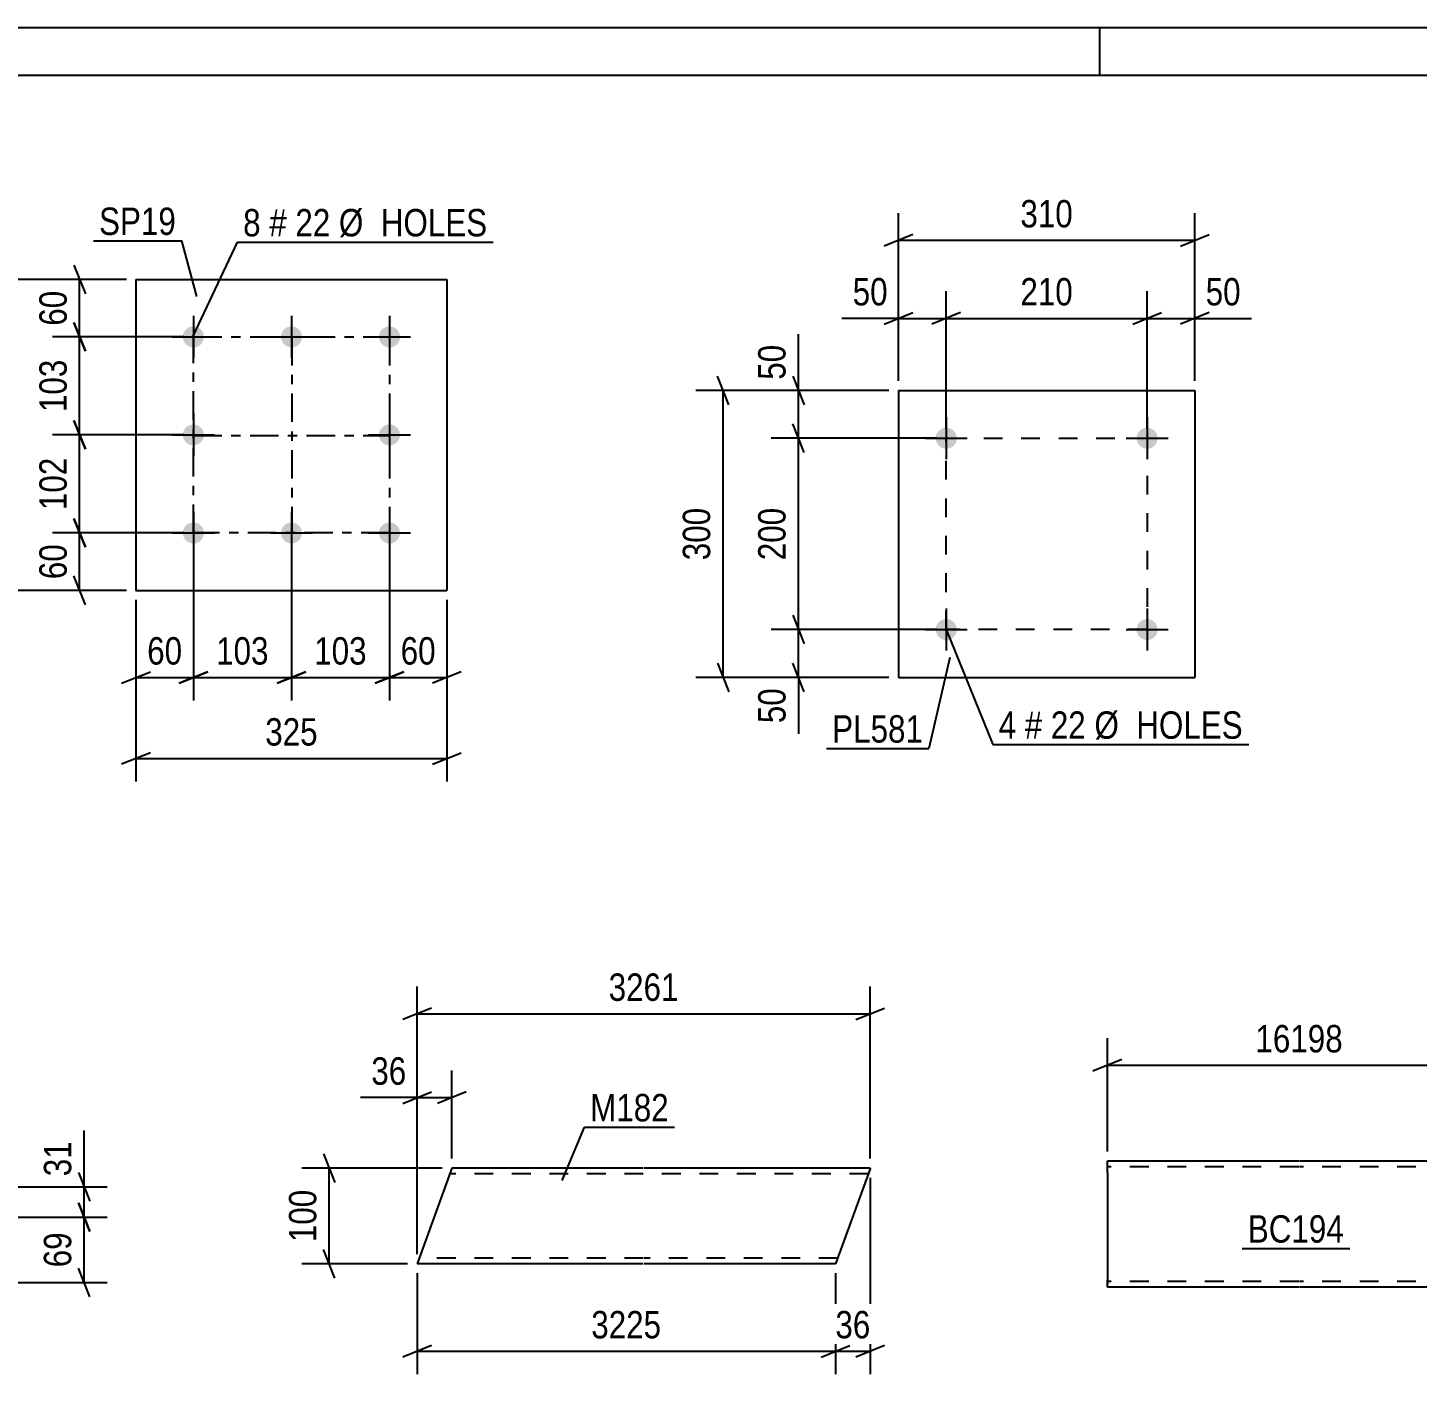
# Model space of a CAD drawing. Header units: millimetres. Extents: x 0 to 1766, y 0 to 560.
# Drawn here: x 97.9 to 243.2, y 156.2 to 297 of the extents above; entities that cross this region are included whole.
import ezdxf

# ---------------------------------------------------------------- set-up
doc = ezdxf.new("R2010")
doc.units = ezdxf.units.MM
doc.linetypes.add('DXK_LINE_DOT2', pattern=[3.9198, 1.9599, -1.9599])
doc.linetypes.add('DXK_LINE_DOT3', pattern=[5.9187, 2.979, -0.9799, 0.9799, -0.9799])
doc.styles.add('Arial Narrow', font='ARIALN.TTF', dxfattribs={"height": 0.2})

# ---------------------------------------------------------------- blocks, each defined once
blk = doc.blocks.new('Unknown-814172123-1135')
at = {"color": 5, "linetype": 'Continuous'}
for p, q in [((420, 297), (0, 297)), ((210, 292), (210, 297)), ((415, 292), (5, 292))]:
    blk.add_line(p, q, dxfattribs=at)
blk = doc.blocks.new('Part-814172123-2766 - 2750')
at = {"color": 2, "linetype": 'Continuous'}
for p, q in [((142.27, 177.77), (138.63, 167.77)), ((162.27, 177.77), (142.27, 177.77)), ((186.01, 177.77), (162.37, 177.77)), ((185.98, 177.68), (182.37, 167.77)), ((186.01, 177.77), (185.98, 177.68)), ((162.27, 167.77), (138.63, 167.77)), ((182.37, 167.77), (162.37, 167.77))]:
    blk.add_line(p, q, dxfattribs=at)
at = {"color": 7, "linetype": 'DXK_LINE_DOT2'}
for p, q in [((185.98, 177.68), (186.01, 177.77)), ((162.27, 177.17), (142.05, 177.17)), ((185.79, 177.17), (162.37, 177.17)), ((162.27, 168.37), (138.85, 168.37)), ((182.59, 168.37), (162.37, 168.37))]:
    blk.add_line(p, q, dxfattribs=at)
blk = doc.blocks.new('Part-814172123-2618 - 2612')
at = {"color": 2, "linetype": 'Continuous'}
for p, q in [((109.25, 270.68), (109.25, 238.18)), ((109.25, 270.68), (141.75, 270.68)), ((141.75, 270.68), (141.75, 238.18)), ((109.25, 238.18), (141.75, 238.18))]:
    blk.add_line(p, q, dxfattribs=at)
blk = doc.blocks.new('Bolt-814172123-2651 - 2612')
at = {"linetype": 'Continuous'}
for points in [[(115.25, 265.78, -1), (115.25, 263.58, -1)], [(125.5, 265.78, -1), (125.5, 263.58, -1)], [(135.75, 265.78, -1), (135.75, 263.58, -1)], [(115.25, 255.53, -1), (115.25, 253.33, -1)], [(135.75, 255.53, -1), (135.75, 253.33, -1)], [(115.25, 245.28, -1), (115.25, 243.08, -1)], [(125.5, 245.28, -1), (125.5, 243.08, -1)], [(135.75, 245.28, -1), (135.75, 243.08, -1)]]:
    blk.add_hatch(color=1, dxfattribs=at).paths.add_polyline_path(points)
at = {"color": 1, "linetype": 'Continuous'}
for p, q in [((115.25, 266.88), (115.25, 262.48)), ((125.5, 266.88), (125.5, 262.48)), ((135.75, 266.88), (135.75, 262.48)), ((113.05, 264.68), (117.45, 264.68)), ((123.3, 264.68), (127.7, 264.68)), ((133.55, 264.68), (137.95, 264.68)), ((115.25, 256.63), (115.25, 252.23)), ((135.75, 256.63), (135.75, 252.23)), ((113.05, 254.43), (117.45, 254.43)), ((133.55, 254.43), (137.95, 254.43)), ((115.25, 246.38), (115.25, 241.98)), ((125.5, 246.38), (125.5, 241.98)), ((135.75, 246.38), (135.75, 241.98)), ((113.05, 244.18), (117.45, 244.18)), ((123.3, 244.18), (127.7, 244.18)), ((133.55, 244.18), (137.95, 244.18))]:
    blk.add_line(p, q, dxfattribs=at)
blk = doc.blocks.new('Part-814172123-2216 - 2210')
at = {"color": 2, "linetype": 'Continuous'}
for p, q in [((210.79, 177.32), (210.79, 178.52)), ((210.79, 178.52), (230.79, 178.52)), ((210.79, 177.32), (210.79, 166.06)), ((230.89, 178.52), (250.89, 178.52)), ((250.89, 178.52), (250.89, 178.42)), ((250.89, 178.42), (250.89, 177.32)), ((250.89, 177.32), (250.89, 165.32)), ((210.79, 165.41), (210.79, 166.06)), ((210.79, 165.32), (210.79, 165.41)), ((230.79, 165.32), (210.79, 165.32)), ((250.89, 165.32), (230.89, 165.32))]:
    blk.add_line(p, q, dxfattribs=at)
at = {"color": 7, "linetype": 'DXK_LINE_DOT2'}
for p, q in [((230.79, 177.92), (210.79, 177.92)), ((250.89, 177.92), (230.89, 177.92)), ((250.89, 178.16), (250.89, 177.32)), ((210.79, 166.06), (210.79, 165.67)), ((210.79, 165.92), (210.79, 165.96)), ((230.79, 165.92), (210.79, 165.92)), ((250.89, 165.92), (230.89, 165.92)), ((250.89, 165.96), (250.89, 166.06)), ((250.89, 165.92), (250.89, 165.96)), ((250.89, 165.92), (250.89, 165.96))]:
    blk.add_line(p, q, dxfattribs=at)
blk = doc.blocks.new('Bolt-814172123-1301 - 1267')
at = {"linetype": 'Continuous'}
for points in [[(195.05, 254.08, -1), (192.85, 254.08, -1)], [(216.05, 254.08, -1), (213.85, 254.08, -1)]]:
    blk.add_hatch(color=1, dxfattribs=at).paths.add_polyline_path(points)
at = {"color": 1, "linetype": 'Continuous'}
for p, q in [((193.95, 256.28), (193.95, 251.88)), ((214.95, 256.28), (214.95, 251.88)), ((191.75, 254.08), (196.15, 254.08)), ((212.75, 254.08), (217.15, 254.08))]:
    blk.add_line(p, q, dxfattribs=at)
blk = doc.blocks.new('Bolt-814172123-1306 - 1267')
at = {"linetype": 'Continuous'}
for points in [[(195.05, 234.08, -1), (192.85, 234.08, -1)], [(216.05, 234.08, -1), (213.85, 234.08, -1)]]:
    blk.add_hatch(color=1, dxfattribs=at).paths.add_polyline_path(points)
at = {"color": 1, "linetype": 'Continuous'}
for p, q in [((193.95, 236.28), (193.95, 231.88)), ((214.95, 236.28), (214.95, 231.88)), ((191.75, 234.08), (196.15, 234.08)), ((212.75, 234.08), (217.15, 234.08))]:
    blk.add_line(p, q, dxfattribs=at)
blk = doc.blocks.new('Part-814172123-1321 - 1267')
at = {"color": 2, "linetype": 'Continuous'}
for p, q in [((188.95, 259.07), (188.95, 229.07)), ((188.95, 259.07), (219.95, 259.07)), ((219.95, 259.07), (219.95, 229.07)), ((188.95, 229.07), (219.95, 229.07))]:
    blk.add_line(p, q, dxfattribs=at)
blk = doc.blocks.new('Rectangle-814172123-2738 - 2612')
at = {"color": 1, "linetype": 'DXK_LINE_DOT3'}
blk.add_lwpolyline([(115.25, 264.68), (135.75, 264.68), (135.75, 244.18), (115.25, 244.18), (115.25, 264.68)], close=True, dxfattribs=at)
blk = doc.blocks.new('Rectangle-814172123-11330 - 1267')
at = {"color": 1, "linetype": 'DXK_LINE_DOT2'}
blk.add_lwpolyline([(193.95, 254.08), (214.95, 254.08), (214.95, 234.08), (193.95, 234.08), (193.95, 254.08)], close=True, dxfattribs=at)
blk = doc.blocks.new('Line-814172123-2731 - 2612')
at = {"color": 1, "linetype": 'DXK_LINE_DOT3'}
blk.add_line((125.55, 264.68), (125.55, 244.18), dxfattribs=at)
blk = doc.blocks.new('Line-814172123-2724 - 2612')
at = {"color": 1, "linetype": 'DXK_LINE_DOT3'}
blk.add_line((115.25, 254.38), (135.75, 254.38), dxfattribs=at)
blk = doc.blocks.new('StraightDimension-814172123-2780 - 2750')
at = {"color": 7, "linetype": 'Continuous'}
for p, q in [((138.63, 168.77), (138.63, 187.99)), ((142.27, 178.77), (142.27, 187.99)), ((138.63, 185.14), (132.73, 185.14)), ((138.63, 185.14), (132.73, 185.14)), ((137.13, 184.54), (140.13, 185.74)), ((138.63, 185.14), (142.27, 185.14)), ((143.77, 185.74), (140.77, 184.54))]:
    blk.add_line(p, q, dxfattribs=at)
at = {"color": 0}
blk.add_wipeout([(138.11, 185.89), (138.11, 190.09), (133.25, 190.09), (133.25, 185.89)], dxfattribs=at)
at = {"color": 3, "style": 'Arial Narrow'}
blk.add_text('36', height=2.863, dxfattribs=at).set_placement((133.85, 186.49))
blk = doc.blocks.new('StraightDimension-814172123-2817 - 2750')
at = {"color": 7, "linetype": 'Continuous'}
for p, q in [((138.63, 166.77), (138.63, 156.22)), ((182.37, 166.77), (182.37, 156.22)), ((140.13, 159.22), (137.13, 158.02)), ((138.63, 158.62), (182.37, 158.62)), ((180.87, 158.02), (183.87, 159.22))]:
    blk.add_line(p, q, dxfattribs=at)
at = {"color": 0}
blk.add_wipeout([(164.76, 159.37), (164.76, 163.57), (156.24, 163.57), (156.24, 159.37)], dxfattribs=at)
at = {"color": 3, "style": 'Arial Narrow'}
blk.add_text('3225', height=2.863, dxfattribs=at).set_placement((156.84, 159.97))
blk = doc.blocks.new('StraightDimension-814172123-2769 - 2750')
at = {"color": 7, "linetype": 'Continuous'}
for p, q in [((138.63, 168.77), (138.63, 196.76)), ((186.01, 178.77), (186.01, 196.76)), ((140.13, 194.51), (137.13, 193.31)), ((138.63, 193.91), (186.01, 193.91)), ((184.51, 193.31), (187.51, 194.51))]:
    blk.add_line(p, q, dxfattribs=at)
at = {"color": 0}
blk.add_wipeout([(166.58, 194.66), (166.58, 198.86), (158.06, 198.86), (158.06, 194.66)], dxfattribs=at)
at = {"color": 3, "style": 'Arial Narrow'}
blk.add_text('3261', height=2.863, dxfattribs=at).set_placement((158.66, 195.26))
blk = doc.blocks.new('StraightDimension-814172123-2805 - 2750')
at = {"color": 7, "linetype": 'Continuous'}
for p, q in [((186.01, 176.77), (186.01, 156.22)), ((182.37, 166.77), (182.37, 156.22)), ((180.87, 158.02), (183.87, 159.22)), ((182.37, 158.62), (186.01, 158.62)), ((187.51, 159.22), (184.51, 158.02))]:
    blk.add_line(p, q, dxfattribs=at)
at = {"color": 0}
blk.add_wipeout([(186.62, 159.37), (186.62, 163.57), (181.76, 163.57), (181.76, 159.37)], dxfattribs=at)
at = {"color": 3, "style": 'Arial Narrow'}
blk.add_text('36', height=2.863, dxfattribs=at).set_placement((182.36, 159.97))
blk = doc.blocks.new('StraightDimension-814172123-11783 - 2750')
at = {"color": 7, "linetype": 'Continuous'}
for p, q in [((128.85, 179.27), (130.05, 176.27)), ((141.27, 177.77), (126.6, 177.77)), ((129.45, 167.77), (129.45, 177.77)), ((130.05, 166.27), (128.85, 169.27)), ((137.63, 167.77), (126.6, 167.77))]:
    blk.add_line(p, q, dxfattribs=at)
at = {"color": 0}
blk.add_wipeout([(128.69, 176.11), (124.49, 176.11), (124.49, 169.43), (128.69, 169.43)], dxfattribs=at)
at = {"color": 3, "style": 'Arial Narrow'}
blk.add_text('100', height=2.863, rotation=90.0002, dxfattribs=at).set_placement((128.1, 170.03))
blk = doc.blocks.new('StraightDimension-814172123-11653 - 1662')
at = {"color": 7, "linetype": 'Continuous'}
for p, q in [((103.83, 175.8), (103.83, 181.7)), ((103.83, 175.8), (103.83, 181.7)), ((103.23, 177.3), (104.43, 174.3)), ((91.58, 175.8), (106.23, 175.8)), ((103.83, 172.65), (103.83, 175.8)), ((104.43, 171.15), (103.23, 174.15)), ((92.56, 172.65), (106.23, 172.65))]:
    blk.add_line(p, q, dxfattribs=at)
at = {"color": 0}
blk.add_wipeout([(103.08, 181.18), (98.88, 181.18), (98.88, 176.32), (103.08, 176.32)], dxfattribs=at)
at = {"color": 3, "style": 'Arial Narrow'}
blk.add_text('31', height=2.863, rotation=90.0002, dxfattribs=at).set_placement((102.48, 176.92))
blk = doc.blocks.new('StraightDimension-814172123-11654 - 1662')
at = {"color": 7, "linetype": 'Continuous'}
for p, q in [((103.23, 174.15), (104.43, 171.15)), ((92.56, 172.65), (106.23, 172.65)), ((103.83, 165.8), (103.83, 172.65)), ((104.43, 164.3), (103.23, 167.3)), ((83.57, 165.8), (106.23, 165.8))]:
    blk.add_line(p, q, dxfattribs=at)
at = {"color": 0}
blk.add_wipeout([(103.08, 171.65), (98.88, 171.65), (98.88, 166.8), (103.08, 166.8)], dxfattribs=at)
at = {"color": 3, "style": 'Arial Narrow'}
blk.add_text('69', height=2.863, rotation=90.0002, dxfattribs=at).set_placement((102.48, 167.4))
blk = doc.blocks.new('StraightDimension-814172123-2678 - 2612')
at = {"color": 7, "linetype": 'Continuous'}
for p, q in [((109.25, 237.18), (109.25, 218.2)), ((141.75, 237.18), (141.75, 218.2)), ((110.75, 221.2), (107.75, 220)), ((140.25, 220), (143.25, 221.2)), ((109.25, 220.6), (141.75, 220.6))]:
    blk.add_line(p, q, dxfattribs=at)
at = {"color": 0}
blk.add_wipeout([(128.84, 221.35), (128.84, 225.55), (122.16, 225.55), (122.16, 221.35)], dxfattribs=at)
at = {"color": 3, "style": 'Arial Narrow'}
blk.add_text('325', height=2.863, dxfattribs=at).set_placement((122.76, 221.95))
blk = doc.blocks.new('StraightDimension-814172123-2667 - 2612')
at = {"color": 7, "linetype": 'Continuous'}
for p, q in [((102.76, 245.68), (103.96, 242.68)), ((114.25, 244.18), (100.51, 244.18)), ((103.36, 238.18), (103.36, 244.18)), ((103.96, 236.68), (102.76, 239.68)), ((108.25, 238.18), (100.51, 238.18))]:
    blk.add_line(p, q, dxfattribs=at)
at = {"color": 0}
blk.add_wipeout([(102.61, 243.61), (98.41, 243.61), (98.41, 238.75), (102.61, 238.75)], dxfattribs=at)
at = {"color": 3, "style": 'Arial Narrow'}
blk.add_text('60', height=2.863, rotation=90.0002, dxfattribs=at).set_placement((102.01, 239.35))
blk = doc.blocks.new('StraightDimension-814172123-2653 - 2612')
at = {"color": 7, "linetype": 'Continuous'}
for p, q in [((102.76, 266.18), (103.96, 263.18)), ((114.25, 264.68), (100.51, 264.68)), ((103.36, 254.43), (103.36, 264.68)), ((103.96, 252.93), (102.76, 255.93)), ((114.25, 254.43), (100.51, 254.43))]:
    blk.add_line(p, q, dxfattribs=at)
at = {"color": 0}
blk.add_wipeout([(102.61, 262.9), (98.41, 262.9), (98.41, 256.22), (102.61, 256.22)], dxfattribs=at)
at = {"color": 3, "style": 'Arial Narrow'}
blk.add_text('103', height=2.863, rotation=90.0002, dxfattribs=at).set_placement((102.01, 256.82))
blk = doc.blocks.new('StraightDimension-814172123-2655 - 2612')
at = {"color": 7, "linetype": 'Continuous'}
for p, q in [((102.76, 255.93), (103.96, 252.93)), ((114.25, 254.43), (100.51, 254.43)), ((103.36, 244.18), (103.36, 254.43)), ((103.96, 242.68), (102.76, 245.68)), ((114.25, 244.18), (100.51, 244.18))]:
    blk.add_line(p, q, dxfattribs=at)
at = {"color": 0}
blk.add_wipeout([(102.61, 252.65), (98.41, 252.65), (98.41, 245.97), (102.61, 245.97)], dxfattribs=at)
at = {"color": 3, "style": 'Arial Narrow'}
blk.add_text('102', height=2.863, rotation=90.0002, dxfattribs=at).set_placement((102.01, 246.57))
blk = doc.blocks.new('StraightDimension-814172123-2657 - 2612')
at = {"color": 7, "linetype": 'Continuous'}
for p, q in [((102.76, 272.18), (103.96, 269.18)), ((108.25, 270.68), (100.51, 270.68)), ((103.36, 264.68), (103.36, 270.68)), ((103.96, 263.18), (102.76, 266.18)), ((114.25, 264.68), (100.51, 264.68))]:
    blk.add_line(p, q, dxfattribs=at)
at = {"color": 0}
blk.add_wipeout([(102.61, 270.11), (98.41, 270.11), (98.41, 265.25), (102.61, 265.25)], dxfattribs=at)
at = {"color": 3, "style": 'Arial Narrow'}
blk.add_text('60', height=2.863, rotation=90.0002, dxfattribs=at).set_placement((102.01, 265.85))
blk = doc.blocks.new('StraightDimension-814172123-2689 - 2612')
at = {"color": 7, "linetype": 'Continuous'}
for p, q in [((125.5, 243.18), (125.5, 226.67)), ((135.75, 243.18), (135.75, 226.67)), ((124, 228.47), (127, 229.67)), ((137.25, 229.67), (134.25, 228.47)), ((125.5, 229.07), (135.75, 229.07))]:
    blk.add_line(p, q, dxfattribs=at)
at = {"color": 0}
blk.add_wipeout([(133.96, 229.82), (133.96, 234.02), (127.28, 234.02), (127.28, 229.82)], dxfattribs=at)
at = {"color": 3, "style": 'Arial Narrow'}
blk.add_text('103', height=2.863, dxfattribs=at).set_placement((127.88, 230.42))
blk = doc.blocks.new('StraightDimension-814172123-2691 - 2612')
at = {"color": 7, "linetype": 'Continuous'}
for p, q in [((115.25, 243.18), (115.25, 226.67)), ((125.5, 243.18), (125.5, 226.67)), ((113.75, 228.47), (116.75, 229.67)), ((127, 229.67), (124, 228.47)), ((115.25, 229.07), (125.5, 229.07))]:
    blk.add_line(p, q, dxfattribs=at)
at = {"color": 0}
blk.add_wipeout([(123.71, 229.82), (123.71, 234.02), (117.03, 234.02), (117.03, 229.82)], dxfattribs=at)
at = {"color": 3, "style": 'Arial Narrow'}
blk.add_text('103', height=2.863, dxfattribs=at).set_placement((117.63, 230.42))
blk = doc.blocks.new('StraightDimension-814172123-2693 - 2612')
at = {"color": 7, "linetype": 'Continuous'}
for p, q in [((135.75, 243.18), (135.75, 226.67)), ((141.75, 237.18), (141.75, 226.67)), ((134.25, 228.47), (137.25, 229.67)), ((143.25, 229.67), (140.25, 228.47)), ((135.75, 229.07), (141.75, 229.07))]:
    blk.add_line(p, q, dxfattribs=at)
at = {"color": 0}
blk.add_wipeout([(141.18, 229.82), (141.18, 234.02), (136.32, 234.02), (136.32, 229.82)], dxfattribs=at)
at = {"color": 3, "style": 'Arial Narrow'}
blk.add_text('60', height=2.863, dxfattribs=at).set_placement((136.92, 230.42))
blk = doc.blocks.new('StraightDimension-814172123-2703 - 2612')
at = {"color": 7, "linetype": 'Continuous'}
for p, q in [((115.25, 243.18), (115.25, 226.67)), ((109.25, 237.18), (109.25, 226.67)), ((107.75, 228.47), (110.75, 229.67)), ((116.75, 229.67), (113.75, 228.47)), ((109.25, 229.07), (115.25, 229.07))]:
    blk.add_line(p, q, dxfattribs=at)
at = {"color": 0}
blk.add_wipeout([(114.68, 229.82), (114.68, 234.02), (109.82, 234.02), (109.82, 229.82)], dxfattribs=at)
at = {"color": 3, "style": 'Arial Narrow'}
blk.add_text('60', height=2.863, dxfattribs=at).set_placement((110.42, 230.42))
blk = doc.blocks.new('StraightDimension-814172123-2714 - 2612')
at = {"color": 7, "linetype": 'Continuous'}
for p, q in [((95.49, 269.18), (94.29, 272.18)), ((108.25, 270.68), (92.04, 270.68)), ((94.89, 238.18), (94.89, 270.68)), ((94.29, 239.68), (95.49, 236.68)), ((108.25, 238.18), (92.04, 238.18))]:
    blk.add_line(p, q, dxfattribs=at)
at = {"color": 0}
blk.add_wipeout([(94.14, 257.77), (89.94, 257.77), (89.94, 251.09), (94.14, 251.09)], dxfattribs=at)
at = {"color": 3, "style": 'Arial Narrow'}
blk.add_text('325', height=2.863, rotation=90.0002, dxfattribs=at).set_placement((93.54, 251.69))
blk = doc.blocks.new('StraightDimension-814172123-2293 - 2210')
at = {"color": 7, "linetype": 'Continuous'}
for p, q in [((210.79, 179.52), (210.79, 191.37)), ((250.89, 179.52), (250.89, 191.37)), ((212.29, 189.12), (209.29, 187.92)), ((249.39, 187.92), (252.39, 189.12)), ((210.79, 188.52), (250.89, 188.52))]:
    blk.add_line(p, q, dxfattribs=at)
at = {"color": 0}
blk.add_wipeout([(236.01, 189.27), (236.01, 193.47), (225.67, 193.47), (225.67, 189.27)], dxfattribs=at)
at = {"color": 3, "style": 'Arial Narrow'}
blk.add_text('16198', height=2.863, dxfattribs=at).set_placement((226.27, 189.87))
blk = doc.blocks.new('StraightDimension-814172123-11286 - 1267')
at = {"color": 7, "linetype": 'Continuous'}
for p, q in [((188.95, 260.07), (188.95, 269.47)), ((193.95, 255.08), (193.95, 269.47)), ((188.95, 266.62), (183.04, 266.62)), ((188.95, 266.62), (183.04, 266.62)), ((187.45, 266.02), (190.45, 267.22)), ((188.95, 266.62), (193.95, 266.62)), ((195.45, 267.22), (192.45, 266.02))]:
    blk.add_line(p, q, dxfattribs=at)
at = {"color": 0}
blk.add_wipeout([(188.42, 267.37), (188.42, 271.57), (183.57, 271.57), (183.57, 267.37)], dxfattribs=at)
at = {"color": 3, "style": 'Arial Narrow'}
blk.add_text('50', height=2.863, dxfattribs=at).set_placement((184.17, 267.97))
blk = doc.blocks.new('StraightDimension-814172123-1323 - 1267')
at = {"color": 7, "linetype": 'Continuous'}
for p, q in [((188.95, 260.07), (188.95, 277.63)), ((219.95, 260.07), (219.95, 277.63)), ((190.45, 275.38), (187.45, 274.18)), ((188.95, 274.78), (219.95, 274.78)), ((218.45, 274.18), (221.45, 275.38))]:
    blk.add_line(p, q, dxfattribs=at)
at = {"color": 0}
blk.add_wipeout([(207.79, 275.53), (207.79, 279.73), (201.1, 279.73), (201.1, 275.53)], dxfattribs=at)
at = {"color": 3, "style": 'Arial Narrow'}
blk.add_text('310', height=2.863, dxfattribs=at).set_placement((201.7, 276.13))
blk = doc.blocks.new('StraightDimension-814172123-1380 - 1267')
at = {"color": 7, "linetype": 'Continuous'}
for p, q in [((171.22, 257.57), (170.02, 260.57)), ((187.95, 259.07), (167.77, 259.07)), ((170.62, 229.07), (170.62, 259.07)), ((170.02, 230.57), (171.22, 227.57)), ((187.95, 229.07), (167.77, 229.07))]:
    blk.add_line(p, q, dxfattribs=at)
at = {"color": 0}
blk.add_wipeout([(169.87, 247.42), (165.67, 247.42), (165.67, 240.73), (169.87, 240.73)], dxfattribs=at)
at = {"color": 3, "style": 'Arial Narrow'}
blk.add_text('300', height=2.863, rotation=90.0002, dxfattribs=at).set_placement((169.27, 241.33))
blk = doc.blocks.new('StraightDimension-814172123-1391 - 1267')
at = {"color": 7, "linetype": 'Continuous'}
for p, q in [((178.5, 259.07), (178.5, 264.98)), ((178.5, 259.07), (178.5, 264.98)), ((177.9, 260.57), (179.1, 257.57)), ((187.95, 259.07), (175.65, 259.07)), ((178.5, 254.08), (178.5, 259.07)), ((179.1, 252.58), (177.9, 255.58)), ((192.95, 254.08), (175.65, 254.08))]:
    blk.add_line(p, q, dxfattribs=at)
at = {"color": 0}
blk.add_wipeout([(177.75, 264.46), (173.55, 264.46), (173.55, 259.6), (177.75, 259.6)], dxfattribs=at)
at = {"color": 3, "style": 'Arial Narrow'}
blk.add_text('50', height=2.863, rotation=90.0002, dxfattribs=at).set_placement((177.15, 260.2))
blk = doc.blocks.new('StraightDimension-814172123-1404 - 1267')
at = {"color": 7, "linetype": 'Continuous'}
for p, q in [((179.1, 252.58), (177.9, 255.58)), ((192.95, 254.08), (175.65, 254.08)), ((178.5, 234.08), (178.5, 254.08)), ((177.9, 235.58), (179.1, 232.58)), ((192.95, 234.08), (175.65, 234.08))]:
    blk.add_line(p, q, dxfattribs=at)
at = {"color": 0}
blk.add_wipeout([(177.75, 247.42), (173.55, 247.42), (173.55, 240.73), (177.75, 240.73)], dxfattribs=at)
at = {"color": 3, "style": 'Arial Narrow'}
blk.add_text('200', height=2.863, rotation=90.0002, dxfattribs=at).set_placement((177.15, 241.33))
blk = doc.blocks.new('StraightDimension-814172123-1420 - 1267')
at = {"color": 7, "linetype": 'Continuous'}
for p, q in [((177.9, 235.58), (179.1, 232.58)), ((192.95, 234.08), (175.65, 234.08)), ((178.5, 229.07), (178.5, 234.08)), ((179.1, 227.57), (177.9, 230.57)), ((187.95, 229.07), (175.65, 229.07)), ((178.5, 229.07), (178.5, 223.17)), ((178.5, 229.07), (178.5, 223.17))]:
    blk.add_line(p, q, dxfattribs=at)
at = {"color": 0}
blk.add_wipeout([(177.75, 228.55), (173.55, 228.55), (173.55, 223.69), (177.75, 223.69)], dxfattribs=at)
at = {"color": 3, "style": 'Arial Narrow'}
blk.add_text('50', height=2.863, rotation=90.0002, dxfattribs=at).set_placement((177.15, 224.29))
blk = doc.blocks.new('StraightDimension-814172123-11284 - 1267')
at = {"color": 7, "linetype": 'Continuous'}
for p, q in [((214.95, 255.08), (214.95, 269.47)), ((219.95, 260.07), (219.95, 269.47)), ((213.45, 266.02), (216.45, 267.22)), ((214.95, 266.62), (219.95, 266.62)), ((221.45, 267.22), (218.45, 266.02)), ((219.95, 266.62), (225.85, 266.62)), ((219.95, 266.62), (225.85, 266.62))]:
    blk.add_line(p, q, dxfattribs=at)
at = {"color": 0}
blk.add_wipeout([(225.33, 267.37), (225.33, 271.57), (220.47, 271.57), (220.47, 267.37)], dxfattribs=at)
at = {"color": 3, "style": 'Arial Narrow'}
blk.add_text('50', height=2.863, dxfattribs=at).set_placement((221.07, 267.97))
blk = doc.blocks.new('StraightDimension-814172123-11285 - 1267')
at = {"color": 7, "linetype": 'Continuous'}
for p, q in [((193.95, 255.08), (193.95, 269.47)), ((214.95, 255.08), (214.95, 269.47)), ((195.45, 267.22), (192.45, 266.02)), ((193.95, 266.62), (214.95, 266.62)), ((213.45, 266.02), (216.45, 267.22))]:
    blk.add_line(p, q, dxfattribs=at)
at = {"color": 0}
blk.add_wipeout([(207.79, 267.37), (207.79, 271.57), (201.1, 271.57), (201.1, 267.37)], dxfattribs=at)
at = {"color": 3, "style": 'Arial Narrow'}
blk.add_text('210', height=2.863, dxfattribs=at).set_placement((201.7, 267.97))
blk = doc.blocks.new('Mark-814172123-2762 - 2750')
at = {"color": 0}
blk.add_wipeout([(164.95, 182.66), (164.95, 185.66), (156.73, 185.66), (156.73, 182.66)], dxfattribs=at)
blk.add_wipeout([(164.95, 182.66), (164.95, 185.66), (156.73, 185.66), (156.73, 182.66)], dxfattribs=at)
at = {"color": 30, "linetype": 'Continuous'}
for p, q in [((153.79, 176.48), (156.13, 182.06)), ((156.13, 182.06), (165.55, 182.06))]:
    blk.add_line(p, q, dxfattribs=at)
at = {"color": 3, "style": 'Arial Narrow'}
blk.add_text('M182', height=2.863, dxfattribs=at).set_placement((156.73, 182.66))
blk = doc.blocks.new('Mark-814172123-2614 - 2612')
at = {"color": 0}
blk.add_wipeout([(113.43, 275.34), (113.43, 278.34), (105.39, 278.34), (105.39, 275.34)], dxfattribs=at)
blk.add_wipeout([(113.43, 275.34), (113.43, 278.34), (105.39, 278.34), (105.39, 275.34)], dxfattribs=at)
at = {"color": 30, "linetype": 'Continuous'}
for p in [(104.79, 274.74), (115.6, 268.92)]:
    blk.add_line(p, (114.03, 274.74), dxfattribs=at)
at = {"color": 3, "style": 'Arial Narrow'}
blk.add_text('SP19', height=2.863, dxfattribs=at).set_placement((105.39, 275.34))
blk = doc.blocks.new('Mark-814172123-2647 - 2612')
at = {"color": 0}
for points in [[(122.28, 275.19), (122.28, 278.19), (120.45, 278.19), (120.45, 275.19)], [(125.01, 275.19), (125.01, 278.19), (123.18, 278.19), (123.18, 275.19)], [(129.56, 275.19), (129.56, 278.19), (125.91, 278.19), (125.91, 275.19)], [(145.99, 275.19), (145.99, 278.19), (130.46, 278.19), (130.46, 275.19)]]:
    blk.add_wipeout(points, dxfattribs=at)
for points in [[(122.28, 275.19), (122.28, 278.19), (120.45, 278.19), (120.45, 275.19)], [(125.01, 275.19), (125.01, 278.19), (123.18, 278.19), (123.18, 275.19)], [(129.56, 275.19), (129.56, 278.19), (125.91, 278.19), (125.91, 275.19)], [(145.99, 275.19), (145.99, 278.19), (130.46, 278.19), (130.46, 275.19)]]:
    blk.add_wipeout(points, dxfattribs=at)
at = {"color": 7, "linetype": 'Continuous'}
for p, q in [((115.23, 264.74), (119.85, 274.59)), ((119.85, 274.59), (146.59, 274.59))]:
    blk.add_line(p, q, dxfattribs=at)
at = {"color": 3, "style": 'Arial Narrow'}
for s, height, p in [('8', 2.86, (120.45, 275.19)), ('#', 2.86, (123.18, 275.19)), ('22', 2.863, (125.91, 275.19)), ('Ø  HOLES', 2.863, (130.46, 275.19))]:
    blk.add_text(s, height=height, dxfattribs=at).set_placement(p)
blk = doc.blocks.new('Mark-814172123-2214 - 2210')
at = {"color": 0}
blk.add_wipeout([(235.53, 169.98), (235.53, 172.98), (225.48, 172.98), (225.48, 169.98)], dxfattribs=at)
blk.add_wipeout([(235.53, 169.98), (235.53, 172.98), (225.48, 172.98), (225.48, 169.98)], dxfattribs=at)
at = {"color": 30, "linetype": 'Continuous'}
blk.add_line((224.88, 169.38), (236.13, 169.38), dxfattribs=at)
at = {"color": 3, "style": 'Arial Narrow'}
blk.add_text('BC194', height=2.863, dxfattribs=at).set_placement((225.48, 169.98))
blk = doc.blocks.new('Mark-814172123-1317 - 1267')
at = {"color": 0}
blk.add_wipeout([(191.54, 222.26), (191.54, 225.26), (182.03, 225.26), (182.03, 222.26)], dxfattribs=at)
blk.add_wipeout([(191.54, 222.26), (191.54, 225.26), (182.03, 225.26), (182.03, 222.26)], dxfattribs=at)
at = {"color": 30, "linetype": 'Continuous'}
for p in [(194.34, 231.16), (181.43, 221.66)]:
    blk.add_line(p, (192.14, 221.66), dxfattribs=at)
at = {"color": 3, "style": 'Arial Narrow'}
blk.add_text('PL581', height=2.863, dxfattribs=at).set_placement((182.03, 222.26))
blk = doc.blocks.new('MarkSet-814172123-11198 - 1267')
at = {"color": 0}
for points in [[(201.26, 222.66), (201.26, 225.66), (199.43, 225.66), (199.43, 222.66)], [(203.98, 222.66), (203.98, 225.66), (202.16, 225.66), (202.16, 222.66)], [(208.54, 222.66), (208.54, 225.66), (204.88, 225.66), (204.88, 222.66)], [(224.97, 222.66), (224.97, 225.66), (209.44, 225.66), (209.44, 222.66)]]:
    blk.add_wipeout(points, dxfattribs=at)
for points in [[(201.26, 222.66), (201.26, 225.66), (199.43, 225.66), (199.43, 222.66)], [(203.98, 222.66), (203.98, 225.66), (202.16, 225.66), (202.16, 222.66)], [(208.54, 222.66), (208.54, 225.66), (204.88, 225.66), (204.88, 222.66)], [(224.97, 222.66), (224.97, 225.66), (209.44, 225.66), (209.44, 222.66)]]:
    blk.add_wipeout(points, dxfattribs=at)
at = {"color": 7, "linetype": 'Continuous'}
for p, q in [((193.95, 234.08), (198.83, 222.06)), ((198.83, 222.06), (225.57, 222.06))]:
    blk.add_line(p, q, dxfattribs=at)
at = {"color": 3, "style": 'Arial Narrow'}
for s, height, p in [('4', 2.86, (199.43, 222.66)), ('#', 2.86, (202.16, 222.66)), ('22', 2.863, (204.88, 222.66)), ('Ø  HOLES', 2.863, (209.44, 222.66))]:
    blk.add_text(s, height=height, dxfattribs=at).set_placement(p)

msp = doc.modelspace()

# ---------------------------------------------------------------- block references
for name in ['Unknown-814172123-1135', 'Part-814172123-2618 - 2612', 'Bolt-814172123-2651 - 2612', 'Rectangle-814172123-2738 - 2612', 'Line-814172123-2731 - 2612', 'Part-814172123-1321 - 1267', 'Bolt-814172123-1301 - 1267', 'Line-814172123-2724 - 2612', 'Rectangle-814172123-11330 - 1267', 'Bolt-814172123-1306 - 1267', 'Part-814172123-2766 - 2750', 'Part-814172123-2216 - 2210']:
    msp.add_blockref(name, (0, 0))

# ---------------------------------------------------------------- next in the draw order: block references
for name in ['StraightDimension-814172123-11286 - 1267', 'StraightDimension-814172123-2653 - 2612', 'StraightDimension-814172123-2678 - 2612', 'StraightDimension-814172123-2293 - 2210', 'StraightDimension-814172123-2780 - 2750', 'StraightDimension-814172123-11653 - 1662', 'Mark-814172123-2214 - 2210', 'StraightDimension-814172123-2817 - 2750']:
    msp.add_blockref(name, (0, 0))

# ---------------------------------------------------------------- next in the draw order: block references
for name in ['StraightDimension-814172123-1323 - 1267', 'StraightDimension-814172123-2657 - 2612', 'StraightDimension-814172123-2667 - 2612', 'StraightDimension-814172123-2689 - 2612', 'StraightDimension-814172123-2769 - 2750', 'StraightDimension-814172123-11654 - 1662']:
    msp.add_blockref(name, (0, 0))

# ---------------------------------------------------------------- next in the draw order: block references
for name in ['StraightDimension-814172123-11284 - 1267', 'StraightDimension-814172123-1380 - 1267', 'StraightDimension-814172123-2655 - 2612', 'StraightDimension-814172123-2693 - 2612', 'Mark-814172123-2762 - 2750', 'StraightDimension-814172123-11783 - 2750', 'StraightDimension-814172123-2805 - 2750']:
    msp.add_blockref(name, (0, 0))

# ---------------------------------------------------------------- next in the draw order: block references
for name in ['StraightDimension-814172123-1391 - 1267', 'StraightDimension-814172123-2691 - 2612']:
    msp.add_blockref(name, (0, 0))

# ---------------------------------------------------------------- next in the draw order: block references
for name in ['StraightDimension-814172123-1404 - 1267', 'StraightDimension-814172123-2703 - 2612']:
    msp.add_blockref(name, (0, 0))

# ---------------------------------------------------------------- next in the draw order: block references
for name in ['StraightDimension-814172123-2714 - 2612', 'StraightDimension-814172123-11285 - 1267', 'StraightDimension-814172123-1420 - 1267']:
    msp.add_blockref(name, (0, 0))

# ---------------------------------------------------------------- next in the draw order: block references
for name in ['Mark-814172123-2614 - 2612', 'Mark-814172123-1317 - 1267']:
    msp.add_blockref(name, (0, 0))

# ---------------------------------------------------------------- next in the draw order: block references
for name in ['Mark-814172123-2647 - 2612', 'MarkSet-814172123-11198 - 1267']:
    msp.add_blockref(name, (0, 0))

doc.saveas('drawing.dxf')
